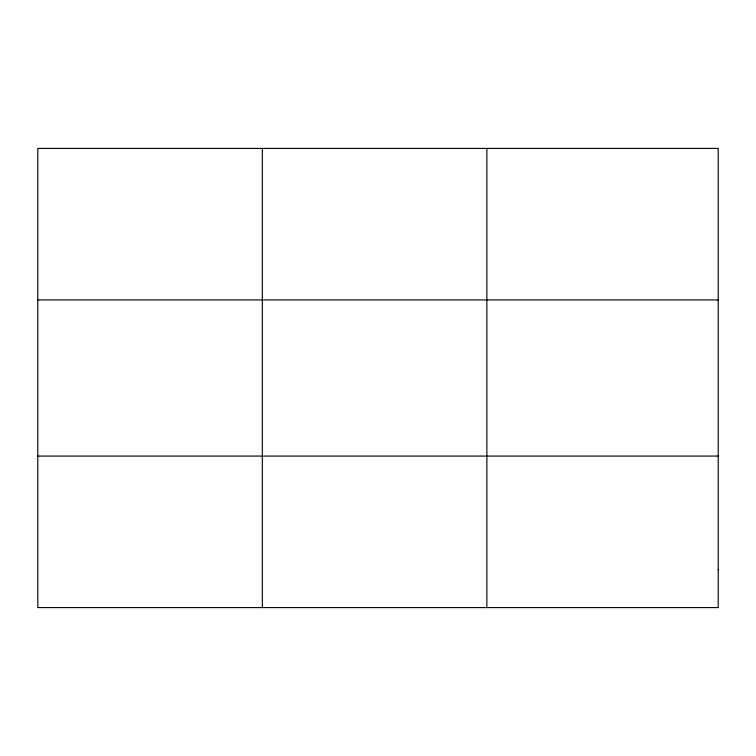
<?xml version="1.0" encoding="UTF-8"?>
<svg xmlns="http://www.w3.org/2000/svg" width="756" height="756" viewBox="0 0 756 756"><rect width="100%" height="100%" fill="white"/><g stroke="black" fill="none" stroke-linecap="round" stroke-linejoin="round"><path stroke-width="1.13" d="M262.332 607.597L262.332 148.403M486.864 607.597L486.864 148.403M37.8 299.934L718.2 299.934M37.8 456.066L718.2 456.066M718.2 569.712L718.2 607.597L37.8 607.597L37.8 148.403L718.2 148.403L718.2 569.712"/></g></svg>
